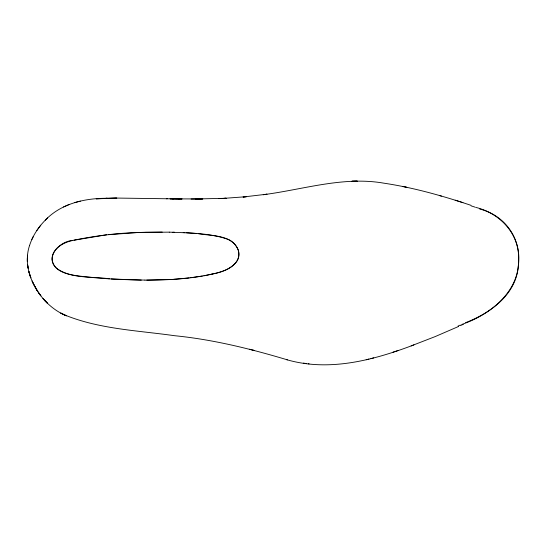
<?xml version="1.0" encoding="UTF-8"?>
<svg xmlns="http://www.w3.org/2000/svg" width="546" height="546" viewBox="0 0 546 546"><rect width="100%" height="100%" fill="white"/><g stroke="black" fill="none" stroke-linecap="round" stroke-linejoin="round"><path stroke-width="0.82" d="M63.582 314.516L60.715 313.035L66.448 315.827C50.914 309.405 38.725 296.294 32.118 280.985L33.524 284.009C27.587 272.29 25.246 258.313 29.504 245.652M27.3 258.429L27.341 261.65L27.512 255.207M29.498 245.673C32.89 234.992 39.442 225.471 47.645 217.902M237.599 260.039C241.625 252.136 236.015 243.059 228.617 239.551C209.766 232.842 189.114 233.04 169.294 232.146M31.845 239.496L33.313 236.466M237.333 260.538C230.03 271.615 215.8 273.191 203.924 275.791M36.725 230.671L40.732 225.225M45.243 220.209C61.091 203.542 84.964 198.102 107.221 198.3L96.246 198.819L116.789 198.157L105.958 198.341L115.964 198.055L175.901 198.88L170.065 198.819L173.478 198.84M63.5 206.982L68.939 204.579M460.66 325.518L463.322 324.297M458.674 326.426L435.217 336.575L411.158 345.898M465.602 322.666C490.383 313.063 516.134 294.751 518.325 265.936C522.031 239.571 505.569 215.377 479.675 209.016M461.848 324.426C489.755 314.953 519.362 291.823 518.557 259.841C519.881 234.35 500.252 213.329 475.805 207.398M458.087 326.003L460.36 325.061M413.923 344.888C373.689 360.142 329.177 372.065 286.5 359.637M393.072 352.156L397.993 350.532M80.398 201.099L74.604 202.621M370.959 358.585L373.723 357.876M72.441 240.527C59.678 241.182 44.281 257.364 56.634 268.42C71.779 279.006 91.858 276.276 109.364 278.794M212.032 274.065C223.744 272.12 242.199 265.199 238.329 250.15C231.961 234.452 212.06 236.165 198.198 233.668M366.195 359.753L368.932 359.091M212.053 274.106C190.65 278.863 168.632 280.098 146.758 280.139M74.133 240.199L106.688 234.766M202.313 276.064L190.738 277.709M189.1 277.921L173.846 279.306M108.606 234.678L136.582 232.616M172.099 279.422L144.929 280.132M178.528 198.894L182.064 198.921L176.133 198.894L202.805 198.942L195.591 198.983L226.126 198.287L222.973 198.423L246.56 196.683L243.093 196.997L267.014 194.192L263.274 194.717C303.173 189.592 343.216 176.085 383.756 183.156C413.472 187.585 442.506 195.809 470.959 205.323M218.816 198.607L226.126 198.287M138.459 232.535C116.83 233.053 95.318 235.858 74.133 240.138C64.537 241.933 52.157 247.891 52.068 259.138C53.644 273.437 71.963 275.204 83.292 276.522C103.733 278.951 124.345 279.832 144.915 280.064M136.582 232.562L140.329 232.46M138.459 232.487L145.925 232.275M140.336 232.419L169.308 232.146M145.946 232.248L162.217 232.077M191.086 199.058L198.246 198.942L195.591 198.983M172.454 198.826L179.654 198.894M141.271 280.098L111.193 278.965M166.312 198.744L167.267 198.758M172.816 232.221L174.563 232.268M183.203 232.596L184.91 232.678M186.595 232.773L196.553 233.511M308.258 363.779L309.077 363.868M303.392 363.117L306.231 363.52M402.757 186.486L406.804 187.367L405.528 187.08M287.367 359.848C250.471 348.792 212.96 339.51 174.543 335.701C137.305 330.419 98.601 329.142 63.507 314.476M249.502 349.222L254.375 350.525L252.975 350.143M439.305 195.495L441.441 196.11M455.187 200.184L462.919 202.621M471.15 205.876L475.047 207.132M38.862 293.12L40.875 295.864L36.992 290.24M357.207 181.129L352.081 181.204L357.207 181.129M45.257 301.064L42.998 298.539L47.632 303.446L45.257 301.064M36.957 290.179L33.572 284.091L36.957 290.179M30.815 277.771L29.75 274.631L30.829 277.818M29.723 274.556L28.802 271.342L29.723 274.556M28.105 268.106L27.6 264.871L28.105 268.106"/></g></svg>
